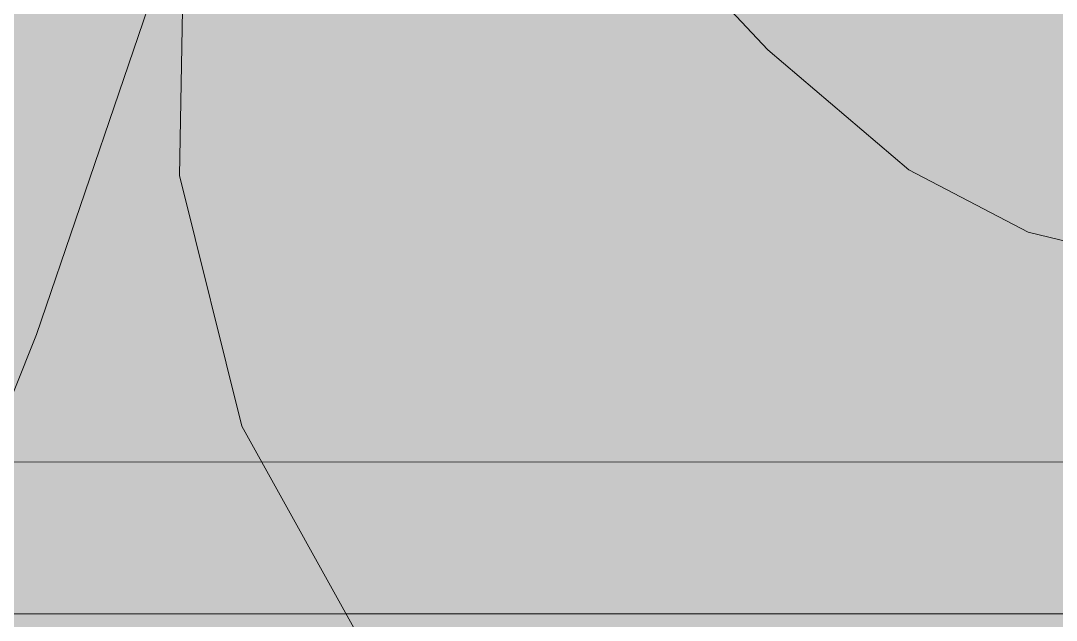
# Model space of a CAD drawing. Header units: millimetres. Extents: x -146962 to 322503, y -183624 to 284367.
# Drawn here: x 84179 to 87005, y 29381 to 31018 of the extents above; entities that cross this region are included whole.
import ezdxf

# ---------------------------------------------------------------- set-up
doc = ezdxf.new("R2010")
doc.units = ezdxf.units.MM
doc.layers.add('06_部屋の色', color=8, linetype='Continuous', lineweight=0)
doc.layers.add('30_敷地・外構', color=8, linetype='Continuous', lineweight=9)

msp = doc.modelspace()

# ---------------------------------------------------------------- hatches: boundary and pattern name
at = {"layer": '06_部屋の色', "true_color": 0xdde9cf}
msp.add_hatch(color=8, dxfattribs=at).paths.add_polyline_path([(83510.2, 29400.8), (83510.3, 31670.6), (83754.2, 32064.6), (83999.1, 32458.1), (84244.9, 32850.9), (84491.7, 33243.1), (84739.4, 33634.8), (84988.1, 34025.8), (85237.8, 34416.3), (85488.3, 34806.1), (85739.9, 35195.3), (85992.4, 35583.9), (86245.8, 35971.8), (86500.2, 36359.2), (86755.5, 36745.9), (87011.8, 37132), (87269, 37517.5), (87527.2, 37902.4), (87786.3, 38286.6), (88046.3, 38670.2), (88307.2, 39053.2), (88569.1, 39435.5), (88832, 39817.2), (89095.7, 40198.2), (89360.4, 40578.6), (89626, 40958.3), (89892.5, 41337.4), (90160, 41715.9), (90428.4, 42093.7), (90697.7, 42470.8), (90967.9, 42847.3), (91239, 43223.1), (91511.1, 43598.3), (91784.1, 43972.8), (92058, 44346.6), (92332.7, 44719.7), (92608.4, 45092.2), (92885.1, 45464), (93162.6, 45835.2), (93441, 46205.6), (93720.3, 46575.4), (94000.5, 46944.5), (94281.7, 47312.9), (94563.7, 47680.6), (94846.6, 48047.7), (95130.4, 48414), (95415.1, 48779.7), (95700.7, 49144.6), (95987.2, 49508.9), (96274.5, 49872.4), (96562.8, 50235.3), (96851.9, 50597.4), (97142, 50958.9), (97432.9, 51319.6), (97724.6, 51679.7), (98017.3, 52039), (98310.8, 52397.6), (98605.2, 52755.5), (98900.5, 53112.6), (99196.7, 53469.1), (99493.7, 53824.8), (99791.6, 54179.8), (100090.3, 54534), (100389.9, 54887.6), (100690.4, 55240.4), (100991.8, 55592.4), (101293.9, 55943.8), (101597, 56294.4), (101900.9, 56644.2), (102205.6, 56993.3), (102511.3, 57341.7), (102817.7, 57689.3), (103125, 58036.2), (103433.2, 58382.3), (103742.1, 58727.7), (104052, 59072.3), (104362.6, 59416.2), (104674.1, 59759.3), (104986.5, 60101.6), (105299.7, 60443.2), (105613.7, 60784), (105928.5, 61124.1), (106244.2, 61463.4), (106560.7, 61801.9), (106878, 62139.6), (107196.1, 62476.6), (107515.1, 62812.7), (107834.9, 63148.1), (108155.5, 63482.8), (108476.9, 63816.6), (108799.1, 64149.7), (109122.2, 64481.9), (109446, 64813.4), (109770.7, 65144.1), (110096.1, 65474), (110422.4, 65803.1), (110749.4, 66131.4), (111077.3, 66458.9), (111406, 66785.6), (111735.4, 67111.5), (112065.7, 67436.6), (112396.7, 67760.9), (112728.6, 68084.4), (113061.2, 68407.1), (113394.6, 68728.9), (113728.8, 69050), (114063.8, 69370.2), (114399.5, 69689.6), (114736, 70008.2), (115073.4, 70326), (115411.4, 70642.9), (115750.3, 70959.1), (116089.9, 71274.4), (116430.3, 71588.8), (116771.5, 71902.5), (117113.4, 72215.3), (117456.1, 72527.2), (117799.5, 72838.4), (118596.9, 72838.3), (118594.5, 29398.9)])
at = {"layer": '06_部屋の色', "true_color": 0xd0e1c2}
msp.add_hatch(color=8, dxfattribs=at).paths.add_polyline_path([(96795.3, 44800.1), (96995.1, 40900.1), (97594.9, 36900.1), (98994.7, 33400), (100394.5, 30199.9), (100394.5, 29399.9), (83510.2, 29400.8), (83510.3, 31670.6), (83714.7, 32000.8), (84134.5, 32674.5), (84134.5, 32674.5), (84558.1, 33348.1), (84558.1, 33348.1), (84985.6, 34021.8), (84985.6, 34021.8), (85417.2, 34695.5), (85852.8, 35369.1), (85852.8, 35369.1), (86292.4, 36042.8), (86292.4, 36042.8), (86736.1, 36716.4), (86736.1, 36716.4), (87184, 37390.1), (87184, 37390.1), (87636, 38063.8), (88092.1, 38737.4), (88552.4, 39411.1), (89017.2, 40084.7), (89486.2, 40758.4), (89486.2, 40758.4), (89959.4, 41432.1), (89959.4, 41432.1), (90437, 42105.7), (90919.2, 42779.4), (90919.2, 42779.4), (91405.8, 43453), (91896.8, 44126.7), (91896.8, 44126.7), (92392.4, 44800.3), (92392.4, 44800.3), (94845.5, 47200.2)])
at = {"layer": '30_敷地・外構', "true_color": 0xcfe3ef}
for points in [[(92139, 44962.4), (92351.6, 45249.5), (92564.8, 45536.3), (92778.4, 45822.7), (92992.7, 46108.6), (93207.4, 46394.2), (93422.7, 46679.3), (93638.5, 46964), (93854.9, 47248.4), (94071.8, 47532.3), (94289.2, 47815.8), (94507.2, 48099), (94725.7, 48381.7), (94944.7, 48663.9), (95164.2, 48945.8), (95384.3, 49227.3), (95604.9, 49508.4), (95826.1, 49789), (96047.7, 50069.2), (96269.9, 50349), (96492.6, 50628.4), (96715.8, 50907.4), (96939.6, 51185.9), (97163.9, 51464.1), (97388.7, 51741.8), (97614, 52019.1), (97839.9, 52295.9), (98066.2, 52572.4), (98293.1, 52848.4), (98520.5, 53124), (98748.4, 53399.2), (98976.9, 53673.9), (99205.8, 53948.2), (99435.3, 54222.1), (99665.2, 54495.5), (99895.7, 54768.5), (100126.7, 55041.1), (100358.2, 55313.2), (100590.3, 55584.9), (100822.8, 55856.2), (101055.8, 56127), (101289.4, 56397.4), (101523.4, 56667.4), (101758, 56936.9), (101993.1, 57206), (102228.7, 57474.6), (102464.7, 57742.8), (102701.3, 58010.6), (102938.4, 58277.9), (103176, 58544.7), (103414.1, 58811.1), (103652.6, 59077.1), (103891.7, 59342.6), (104131.3, 59607.7), (104371.4, 59872.3), (104612, 60136.5), (104853, 60400.2), (105094.6, 60663.4), (105336.7, 60926.2), (105579.2, 61188.6), (105822.3, 61450.5), (106065.8, 61711.9), (106309.8, 61972.9), (106554.3, 62233.4), (106799.3, 62493.5), (107044.8, 62753.1), (107290.8, 63012.2), (107537.3, 63270.9), (107784.2, 63529.1), (108031.7, 63786.9), (108279.6, 64044.2), (108528, 64301), (108776.9, 64557.3), (109026.2, 64813.2), (109276.1, 65068.6), (109526.4, 65323.6), (109777.2, 65578.1), (110028.5, 65832.1), (110280.2, 66085.6), (110532.5, 66338.7), (110785.2, 66591.3), (111038.3, 66843.4), (111292, 67095), (111546.1, 67346.2), (111800.7, 67596.8), (112055.8, 67847.1), (112311.3, 68096.8), (112567.3, 68346), (112823.8, 68594.8), (113080.7, 68843.1), (113338.1, 69090.9), (113596, 69338.2), (113854.3, 69585), (114113.1, 69831.4), (114372.4, 70077.2), (114632.1, 70322.6), (114892.2, 70567.5), (115152.9, 70811.9), (115414, 71055.8), (115675.5, 71299.2), (115937.5, 71542.1), (116200, 71784.5), (116462.9, 72026.5), (116726.3, 72267.9), (116990.1, 72508.9), (117254.2, 72749.1), (117287.8, 72712.1), (117624.3, 72342.3), (117658, 72305.3), (117394.3, 72065.4), (117131.3, 71825.3), (116868.8, 71584.6), (116606.7, 71343.4), (116345.1, 71101.7), (116083.9, 70859.6), (115823.1, 70616.9), (115562.9, 70373.8), (115303.1, 70130.2), (115043.7, 69886.1), (114784.8, 69641.5), (114526.4, 69396.4), (114268.4, 69150.8), (114010.9, 68904.8), (113753.8, 68658.2), (113497.2, 68411.2), (113241.1, 68163.7), (112985.5, 67915.7), (112730.3, 67667.3), (112475.5, 67418.3), (112221.3, 67168.9), (111967.5, 66919), (111714.2, 66668.7), (111461.3, 66417.8), (111208.9, 66166.5), (110957, 65914.7), (110705.6, 65662.4), (110454.6, 65409.7), (110204.1, 65156.5), (109954.1, 64902.8), (109704.6, 64648.7), (109455.5, 64394.1), (109207, 64139), (108958.9, 63883.4), (108711.2, 63627.4), (108464.1, 63371), (108217.5, 63114), (107971.3, 62856.6), (107725.6, 62598.8), (107480.4, 62340.4), (107235.7, 62081.6), (106991.4, 61822.4), (106747.7, 61562.7), (106504.4, 61302.5), (106261.7, 61041.9), (106019.4, 60780.9), (105777.6, 60519.3), (105536.3, 60257.4), (105295.5, 59994.9), (105055.2, 59732.1), (104815.4, 59468.7), (104576.1, 59204.9), (104337.2, 58940.7), (104098.9, 58676), (103861.1, 58410.9), (103623.7, 58145.3), (103386.9, 57879.3), (103150.6, 57612.9), (102914.7, 57345.9), (102679.4, 57078.6), (102444.6, 56810.8), (102210.2, 56542.6), (101976.4, 56273.9), (101743.1, 56004.8), (101510.3, 55735.3), (101278, 55465.3), (101046.2, 55194.9), (100814.9, 54924), (100584.1, 54652.7), (100353.8, 54381), (100124.1, 54108.9), (99894.8, 53836.3), (99666.1, 53563.3), (99437.8, 53289.8), (99210.1, 53016), (98982.9, 52741.7), (98756.3, 52467), (98530.1, 52191.8), (98304.4, 51916.3), (98079.3, 51640.3), (97854.7, 51363.8), (97630.6, 51087), (97407, 50809.8), (97184, 50532.1), (96961.4, 50254), (96739.4, 49975.5), (96517.9, 49696.6), (96297, 49417.2), (96076.5, 49137.5), (95856.6, 48857.3), (95637.2, 48576.7), (95418.4, 48295.7), (95200.1, 48014.3), (94982.3, 47732.5), (94765, 47450.3), (94548.2, 47167.6), (94332, 46884.6), (94116.4, 46601.2), (93901.2, 46317.3), (93686.6, 46033.1), (93472.5, 45748.4), (93259, 45463.4), (93046, 45177.9), (92833.5, 44892.1), (92621.6, 44605.8), (92410.2, 44319.2), (92199.3, 44032.1), (91989, 43744.7), (91779.2, 43456.8), (91570, 43168.6), (91361.3, 42880), (91153.1, 42591), (90945.5, 42301.6), (90738.4, 42011.8), (90531.9, 41721.6), (90325.9, 41431.1), (90120.5, 41140.1), (89915.6, 40848.8), (89711.3, 40557), (89507.5, 40264.9), (89304.2, 39972.5), (89101.5, 39679.6), (88899.4, 39386.3), (88697.8, 39092.7), (88496.8, 38798.7), (88296.3, 38504.3), (88096.3, 38209.6), (87897, 37914.4), (87698.1, 37618.9), (87499.9, 37323.1), (87302.1, 37026.8), (87105, 36730.2), (86908.4, 36433.2), (86712.3, 36135.8), (86516.8, 35838.1), (86321.9, 35540), (86127.6, 35241.6), (85933.7, 34942.7), (85770.6, 34704.5), (84221.2, 30160.7), (84158.8, 30003.7), (83987.3, 29575.1), (83930.2, 29432.3), (83873, 29289.4), (83826.6, 29308), (83362.4, 29493.7), (83315.9, 29512.3), (83487.4, 29940.8), (83544.5, 30083.7), (83601.7, 30226.5), (83653.6, 30355.2), (85206.1, 34907.7), (85430, 35268.7), (85624.5, 35568.5), (85819.4, 35867.9), (86015, 36166.9), (86211.1, 36465.6), (86407.8, 36763.9), (86605, 37061.8), (86802.8, 37359.4), (87001.1, 37656.6), (87200, 37953.4), (87399.5, 38249.8), (87599.5, 38545.9), (87800, 38841.6), (88001.2, 39136.9), (88202.8, 39431.8), (88405.1, 39726.4), (88607.9, 40020.6), (88811.2, 40314.4), (89015.1, 40607.8), (89219.5, 40900.8), (89424.5, 41193.5), (89630, 41485.7), (89836.1, 41777.6), (90042.7, 42069.1), (90249.9, 42360.2), (90457.6, 42650.9), (90665.9, 42941.2), (90874.7, 43231.1), (91084.1, 43520.6), (91294, 43809.8), (91504.4, 44098.5), (91715.4, 44386.9), (91926.9, 44674.8)], [(86356.1, 35390.7), (86661.5, 35317.3), (86722.7, 35140.7), (86177.3, 34630.7), (85806, 34152.8), (85563, 33677.4), (85428.4, 33153.2), (85428, 32611.6), (85517.5, 32083.6), (85694.6, 31580.7), (85900, 31276.1), (86217.9, 30938.2), (86602, 30610.7), (86927.9, 30440.6), (87540.8, 30292.3), (88182, 30228.1), (88713.3, 30306), (89057.9, 30437.2), (89447, 30676.8), (89887.1, 31044.7), (90333.4, 31675), (90819.6, 31805.4), (91276.7, 31792.1), (91623.8, 31933.7), (91802.1, 32119.1), (91924.6, 32380.4), (92009.7, 32705.4), (92094.7, 32790.4), (92376.7, 32756.2), (92754.7, 32687), (93094.7, 32715.3), (93224.7, 32667.8), (93300.9, 32464), (93364.6, 32060.3), (93548.8, 31812.4), (93787.1, 31631.1), (94069.6, 31519), (94381.3, 31511.9), (94525, 31445.2), (94587.1, 31037.7), (94594.1, 30039), (94514.5, 29873.6), (90525.8, 29812.9), (83928.7, 29812.5), (83794.1, 29911.7), (83754.6, 31000.8), (84206.7, 32754.5), (85744, 35113.2)]]:
    msp.add_hatch(color=8, dxfattribs=at).paths.add_polyline_path(points)
at = {"layer": '30_敷地・外構', "true_color": 0xcfe0b8}
msp.add_hatch(color=8, dxfattribs=at).paths.add_polyline_path([(86305, 33412.8), (86988.9, 33583.3), (87693.6, 33571), (88371.2, 33376.7), (88975.4, 33013.7), (89465, 32506.6), (89806.7, 31890.2), (89977.2, 31206.3), (89964.9, 30501.5), (89770.6, 29824), (89407.6, 29219.8), (88900.6, 28730.2), (88284.1, 28388.5), (87600.2, 28218), (86895.5, 28230.3), (86217.9, 28424.6), (85613.8, 28787.6), (85124.1, 29294.6), (84782.4, 29911.1), (84611.9, 30595), (84624.2, 31299.7), (84818.5, 31977.3), (85181.5, 32581.4), (85688.5, 33071)])
at = {"layer": '30_敷地・外構', "true_color": 0x8a6a4a}
for points in [[(82227.3, 29483.6), (82227.3, 29491.1), (82227.3, 29498.6), (82227.3, 29506.1), (82227.3, 29513.6), (82227.3, 29521.1), (82227.3, 29528.6), (82227.3, 29536.1), (82227.3, 29543.6), (85245.4, 29543.4), (88263.5, 29543.2), (91281.6, 29543), (94299.7, 29542.8), (97317.8, 29542.6), (100335.9, 29542.5), (103354, 29542.3), (106372.1, 29542.1), (109390.2, 29541.9), (112408.3, 29541.7), (115426.4, 29541.5), (118444.5, 29541.3), (118444.5, 29533.8), (118444.5, 29526.3), (118444.5, 29518.8), (118444.5, 29511.3), (118444.5, 29503.8), (118444.5, 29496.3), (118444.5, 29488.8), (118444.5, 29481.3), (118444.5, 29473.8), (118444.5, 29466.3), (118444.5, 29451.3), (115426.4, 29451.5), (109390.2, 29451.9), (106372.1, 29452.1), (103354, 29452.3), (100335.9, 29452.5), (97317.8, 29452.6), (94299.7, 29452.8), (91281.6, 29453), (88263.5, 29453.2), (85245.4, 29453.4), (82227.3, 29453.6), (82227.3, 29461.1), (82227.3, 29468.6), (82227.3, 29476.1)], [(84019.1, 29498.5), (84019.1, 29506), (84019.1, 29513.5), (84019.1, 29521), (84019.1, 29528.5), (84019.1, 29536), (84019.1, 29543.5), (84162.6, 29543.5), (84306.1, 29543.4), (84449.6, 29543.4), (84736.6, 29543.4), (84880.1, 29543.4), (85023.6, 29543.4), (85167.1, 29543.4), (85310.5, 29543.4), (85454, 29543.4), (85597.5, 29543.4), (85741, 29543.4), (85741, 29535.9), (85741, 29528.4), (85741, 29520.9), (85741, 29513.4), (85741, 29505.9), (85741, 29490.9), (85741, 29483.4), (85741, 29468.4), (85741, 29460.9), (85741, 29453.4), (85597.5, 29453.4), (85454, 29453.4), (85310.5, 29453.4), (85167, 29453.4), (85023.6, 29453.4), (84880.1, 29453.4), (84736.6, 29453.4), (84593.1, 29453.4), (84306.1, 29453.4), (84162.6, 29453.5), (84019.1, 29453.5), (84019.1, 29461), (84019.1, 29468.5), (84019.1, 29476), (84019.1, 29483.5), (84019.1, 29491)], [(84244.4, 29535.9), (84246.9, 29535.9), (84261.9, 29535.9), (84264.4, 29535.9), (84266.9, 29535.9), (84269.4, 29535.9), (84269.4, 29529.7), (84269.4, 29523.4), (84269.4, 29517.2), (84269.4, 29510.9), (84269.4, 29504.7), (84269.4, 29498.4), (84269.4, 29492.2), (84269.4, 29485.9), (84269.4, 29479.7), (84269.4, 29473.4), (84269.4, 29460.9), (84266.9, 29460.9), (84264.4, 29460.9), (84261.9, 29460.9), (84259.4, 29460.9), (84256.9, 29460.9), (84254.4, 29460.9), (84251.9, 29460.9), (84249.4, 29460.9), (84246.9, 29460.9), (84244.4, 29460.9), (84241.9, 29460.9), (84239.4, 29460.9), (84239.4, 29467.2), (84239.4, 29473.5), (84239.4, 29479.7), (84239.4, 29486), (84239.4, 29492.2), (84239.4, 29498.5), (84239.4, 29504.7), (84239.4, 29517.2), (84239.4, 29523.5), (84239.4, 29529.7), (84239.4, 29535.9), (84241.9, 29535.9)], [(84372, 29535.9), (84374.5, 29535.9), (84377, 29535.9), (84379.5, 29535.9), (84384.5, 29535.9), (84387, 29535.9), (84389.5, 29535.9), (84392, 29535.9), (84394.5, 29535.9), (84394.5, 29529.7), (84394.5, 29523.4), (84394.5, 29517.2), (84394.5, 29510.9), (84394.5, 29504.7), (84394.5, 29485.9), (84394.5, 29479.7), (84394.5, 29473.4), (84394.5, 29460.9), (84392, 29460.9), (84389.5, 29460.9), (84387, 29460.9), (84384.5, 29460.9), (84382, 29460.9), (84379.5, 29460.9), (84377, 29460.9), (84374.5, 29460.9), (84372, 29460.9), (84369.5, 29460.9), (84367, 29460.9), (84364.5, 29460.9), (84364.5, 29467.2), (84364.5, 29473.4), (84364.5, 29479.7), (84364.5, 29485.9), (84364.5, 29492.2), (84364.5, 29498.4), (84364.5, 29504.7), (84364.5, 29510.9), (84364.5, 29517.2), (84364.5, 29523.4), (84364.5, 29529.7), (84364.5, 29535.9), (84367, 29535.9), (84369.5, 29535.9)], [(84497.2, 29535.9), (84499.7, 29535.9), (84502.2, 29535.9), (84504.7, 29535.9), (84507.2, 29535.9), (84509.7, 29535.9), (84512.2, 29535.9), (84514.7, 29535.9), (84517.2, 29535.9), (84519.7, 29535.9), (84519.7, 29517.2), (84519.7, 29510.9), (84519.7, 29504.7), (84519.7, 29498.4), (84519.7, 29479.7), (84519.7, 29473.4), (84519.7, 29460.9), (84517.2, 29460.9), (84514.7, 29460.9), (84512.2, 29460.9), (84509.7, 29460.9), (84507.2, 29460.9), (84502.2, 29460.9), (84499.7, 29460.9), (84497.2, 29460.9), (84489.7, 29460.9), (84489.7, 29467.2), (84489.7, 29473.4), (84489.7, 29492.2), (84489.7, 29498.4), (84489.7, 29504.7), (84489.7, 29510.9), (84489.7, 29517.2), (84489.7, 29523.4), (84489.7, 29529.7), (84489.7, 29535.9), (84492.2, 29535.9), (84494.7, 29535.9)], [(84622.3, 29535.9), (84624.8, 29535.9), (84627.3, 29535.9), (84629.8, 29535.9), (84632.3, 29535.9), (84634.8, 29535.9), (84639.8, 29535.9), (84642.3, 29535.9), (84644.8, 29535.9), (84644.8, 29529.7), (84644.8, 29523.4), (84644.8, 29517.2), (84644.8, 29510.9), (84644.8, 29504.7), (84644.8, 29498.4), (84644.8, 29492.2), (84644.8, 29479.7), (84644.8, 29473.4), (84644.8, 29467.2), (84644.8, 29460.9), (84642.3, 29460.9), (84639.8, 29460.9), (84637.3, 29460.9), (84634.8, 29460.9), (84632.3, 29460.9), (84629.8, 29460.9), (84627.3, 29460.9), (84622.3, 29460.9), (84619.8, 29460.9), (84614.8, 29460.9), (84614.8, 29467.2), (84614.8, 29473.4), (84614.8, 29479.7), (84614.8, 29485.9), (84614.8, 29498.4), (84614.8, 29504.7), (84614.8, 29510.9), (84614.8, 29517.2), (84614.8, 29523.4), (84614.8, 29529.7), (84614.8, 29535.9), (84617.3, 29535.9), (84619.8, 29535.9)], [(84747.4, 29535.9), (84749.9, 29535.9), (84752.4, 29535.9), (84754.9, 29535.9), (84757.4, 29535.9), (84759.9, 29535.9), (84762.4, 29535.9), (84764.9, 29535.9), (84769.9, 29535.9), (84769.9, 29529.7), (84769.9, 29523.4), (84769.9, 29510.9), (84769.9, 29504.7), (84769.9, 29498.4), (84769.9, 29492.2), (84769.9, 29485.9), (84769.9, 29467.2), (84769.9, 29460.9), (84759.9, 29460.9), (84757.4, 29460.9), (84754.9, 29460.9), (84752.4, 29460.9), (84749.9, 29460.9), (84747.4, 29460.9), (84739.9, 29460.9), (84739.9, 29473.4), (84739.9, 29479.7), (84739.9, 29485.9), (84739.9, 29492.2), (84739.9, 29510.9), (84739.9, 29517.2), (84739.9, 29523.4), (84739.9, 29535.9)], [(84875.1, 29535.9), (84877.6, 29535.9), (84880.1, 29535.9), (84882.6, 29535.9), (84885.1, 29535.9), (84887.6, 29535.9), (84890.1, 29535.9), (84892.6, 29535.9), (84895.1, 29535.9), (84895.1, 29517.2), (84895.1, 29510.9), (84895.1, 29504.7), (84895.1, 29460.9), (84892.6, 29460.9), (84890.1, 29460.9), (84885.1, 29460.9), (84882.6, 29460.9), (84880.1, 29460.9), (84877.6, 29460.9), (84875.1, 29460.9), (84872.6, 29460.9), (84870.1, 29460.9), (84867.6, 29460.9), (84865.1, 29460.9), (84865.1, 29467.2), (84865.1, 29473.4), (84865.1, 29479.7), (84865.1, 29485.9), (84865.1, 29492.2), (84865.1, 29498.4), (84865.1, 29504.7), (84865.1, 29510.9), (84865.1, 29517.2), (84865.1, 29523.4), (84865.1, 29529.7), (84865.1, 29535.9), (84867.6, 29535.9), (84870.1, 29535.9)], [(85000.2, 29535.9), (85002.7, 29535.9), (85005.2, 29535.9), (85007.7, 29535.9), (85010.2, 29535.9), (85012.7, 29535.9), (85020.2, 29535.9), (85020.2, 29529.7), (85020.2, 29523.4), (85020.2, 29510.9), (85020.2, 29498.4), (85020.2, 29492.2), (85020.2, 29485.9), (85020.2, 29479.7), (85020.2, 29473.4), (85020.2, 29460.9), (85017.7, 29460.9), (85015.2, 29460.9), (85012.7, 29460.9), (85010.2, 29460.9), (85007.7, 29460.9), (85005.2, 29460.9), (85002.7, 29460.9), (85000.2, 29460.9), (84997.7, 29460.9), (84995.2, 29460.9), (84992.7, 29460.9), (84990.2, 29460.9), (84990.2, 29473.4), (84990.2, 29479.7), (84990.2, 29504.7), (84990.2, 29510.9), (84990.2, 29523.4), (84990.2, 29529.7), (84990.2, 29535.9)], [(85122.8, 29535.9), (85125.3, 29535.9), (85127.8, 29535.9), (85130.3, 29535.9), (85132.8, 29535.9), (85135.3, 29535.9), (85137.8, 29535.9), (85140.3, 29535.9), (85142.8, 29535.9), (85145.3, 29535.9), (85145.3, 29510.9), (85145.3, 29504.6), (85145.3, 29498.4), (85145.3, 29492.1), (85145.3, 29485.9), (85145.3, 29479.6), (85145.3, 29473.4), (85145.3, 29460.9), (85142.8, 29460.9), (85140.3, 29460.9), (85137.8, 29460.9), (85135.3, 29460.9), (85132.8, 29460.9), (85130.3, 29460.9), (85127.8, 29460.9), (85125.3, 29460.9), (85122.8, 29460.9), (85120.3, 29460.9), (85115.3, 29460.9), (85115.3, 29467.1), (85115.3, 29473.4), (85115.3, 29479.6), (85115.3, 29485.9), (85115.3, 29492.1), (85115.3, 29498.4), (85115.3, 29504.6), (85115.3, 29523.4), (85115.3, 29529.6), (85115.3, 29535.9), (85117.8, 29535.9), (85120.3, 29535.9)], [(85250.5, 29535.9), (85253, 29535.9), (85255.5, 29535.9), (85258, 29535.9), (85260.5, 29535.9), (85263, 29535.9), (85265.5, 29535.9), (85268, 29535.9), (85270.5, 29535.9), (85270.5, 29529.6), (85270.5, 29523.4), (85270.5, 29510.9), (85270.5, 29504.6), (85270.5, 29498.4), (85270.5, 29492.1), (85270.5, 29485.9), (85270.5, 29479.6), (85270.5, 29473.4), (85270.5, 29467.1), (85270.5, 29460.9), (85268, 29460.9), (85265.5, 29460.9), (85263, 29460.9), (85260.5, 29460.9), (85258, 29460.9), (85255.5, 29460.9), (85253, 29460.9), (85250.5, 29460.9), (85248, 29460.9), (85245.5, 29460.9), (85243, 29460.9), (85240.5, 29460.9), (85240.5, 29467.1), (85240.5, 29473.4), (85240.5, 29479.6), (85240.5, 29485.9), (85240.5, 29492.1), (85240.5, 29504.6), (85240.5, 29510.9), (85240.5, 29523.4), (85240.5, 29529.6), (85240.5, 29535.9), (85243, 29535.9), (85245.5, 29535.9)], [(85370.6, 29535.9), (85373.1, 29535.9), (85375.6, 29535.9), (85378.1, 29535.9), (85380.6, 29535.9), (85383.1, 29535.9), (85385.6, 29535.9), (85388.1, 29535.9), (85390.6, 29535.9), (85395.6, 29535.9), (85395.6, 29529.6), (85395.6, 29523.4), (85395.6, 29517.1), (85395.6, 29510.9), (85395.6, 29504.6), (85395.6, 29492.1), (85395.6, 29485.9), (85395.6, 29479.6), (85395.6, 29473.4), (85395.6, 29460.9), (85393.1, 29460.9), (85390.6, 29460.9), (85388.1, 29460.9), (85385.6, 29460.9), (85383.1, 29460.9), (85378.1, 29460.9), (85375.6, 29460.9), (85373.1, 29460.9), (85365.6, 29460.9), (85365.6, 29467.1), (85365.6, 29473.4), (85365.6, 29479.6), (85365.6, 29492.1), (85365.6, 29498.4), (85365.6, 29504.6), (85365.6, 29517.1), (85365.6, 29523.4), (85365.6, 29535.9)], [(85498.2, 29535.9), (85500.7, 29535.9), (85503.2, 29535.9), (85505.7, 29535.9), (85508.2, 29535.9), (85510.7, 29535.9), (85513.2, 29535.9), (85515.7, 29535.9), (85518.2, 29535.9), (85520.7, 29535.9), (85520.7, 29529.6), (85520.7, 29523.4), (85520.7, 29510.9), (85520.7, 29504.6), (85520.7, 29498.4), (85520.7, 29492.1), (85520.7, 29485.9), (85520.7, 29479.6), (85520.7, 29473.4), (85520.7, 29460.9), (85515.7, 29460.9), (85510.7, 29460.9), (85508.2, 29460.9), (85505.7, 29460.9), (85503.2, 29460.9), (85500.7, 29460.9), (85498.2, 29460.9), (85495.7, 29460.9), (85490.7, 29460.9), (85490.7, 29535.9), (85493.2, 29535.9)], [(85623.4, 29535.9), (85625.9, 29535.9), (85628.4, 29535.9), (85630.9, 29535.9), (85633.4, 29535.9), (85635.9, 29535.9), (85638.4, 29535.9), (85640.9, 29535.9), (85643.4, 29535.9), (85645.9, 29535.9), (85645.9, 29523.4), (85645.9, 29517.1), (85645.9, 29510.9), (85645.9, 29504.6), (85645.9, 29498.4), (85645.9, 29492.1), (85645.9, 29485.9), (85645.9, 29479.6), (85645.9, 29473.4), (85645.9, 29460.9), (85640.9, 29460.9), (85638.4, 29460.9), (85635.9, 29460.9), (85633.4, 29460.9), (85630.9, 29460.9), (85620.9, 29460.9), (85618.4, 29460.9), (85615.9, 29460.9), (85615.9, 29467.1), (85615.9, 29485.9), (85615.9, 29492.1), (85615.9, 29498.4), (85615.9, 29510.9), (85615.9, 29529.6), (85615.9, 29535.9), (85618.4, 29535.9), (85620.9, 29535.9)], [(85741, 29535.9), (85741, 29543.4), (85748.5, 29543.4), (85756, 29543.4), (85763.5, 29543.4), (85771, 29543.4), (85778.5, 29543.4), (85786, 29543.4), (85793.5, 29543.4), (85801, 29543.4), (85808.5, 29543.4), (85816, 29543.4), (85823.5, 29543.4), (85831, 29543.4), (85831, 29535.9), (85831, 29528.4), (85831, 29513.4), (85831, 29505.9), (85831, 29498.4), (85831, 29490.9), (85831, 29483.4), (85831, 29475.9), (85831, 29468.4), (85831, 29453.4), (85823.5, 29453.4), (85816, 29453.4), (85808.5, 29453.4), (85801, 29453.4), (85793.5, 29453.4), (85786, 29453.4), (85778.5, 29453.4), (85771, 29453.4), (85756, 29453.4), (85748.5, 29453.4), (85741, 29453.4), (85741, 29460.9), (85741, 29468.4), (85741, 29475.9), (85741, 29490.9), (85741, 29498.4), (85741, 29513.4), (85741, 29520.9)], [(85831, 29483.4), (85831, 29490.9), (85831, 29498.4), (85831, 29505.9), (85831, 29520.9), (85831, 29528.4), (85831, 29535.9), (85831, 29543.4), (85974.5, 29543.3), (86118, 29543.3), (86261.5, 29543.3), (86405, 29543.3), (86548.4, 29543.3), (86691.9, 29543.3), (86835.4, 29543.3), (86978.9, 29543.3), (87122.4, 29543.3), (87265.9, 29543.3), (87409.4, 29543.3), (87552.9, 29543.2), (87552.9, 29535.7), (87552.9, 29520.7), (87552.9, 29513.2), (87552.9, 29505.7), (87552.9, 29498.2), (87552.9, 29490.7), (87552.9, 29483.2), (87552.9, 29475.7), (87552.9, 29468.2), (87552.9, 29453.2), (87409.4, 29453.3), (87265.9, 29453.3), (87122.4, 29453.3), (86978.9, 29453.3), (86835.4, 29453.3), (86691.9, 29453.3), (86548.4, 29453.3), (86405, 29453.3), (86261.5, 29453.3), (85974.5, 29453.3), (85831, 29453.4), (85831, 29460.9), (85831, 29468.4), (85831, 29475.9)], [(85933.6, 29535.8), (85936.1, 29535.8), (85938.6, 29535.8), (85941.1, 29535.8), (85956.1, 29535.8), (85956.1, 29529.6), (85956.1, 29523.3), (85956.1, 29517.1), (85956.1, 29510.8), (85956.1, 29498.3), (85956.1, 29492.1), (85956.1, 29479.6), (85956.1, 29473.3), (85956.1, 29460.8), (85951.1, 29460.8), (85948.6, 29460.8), (85946.1, 29460.8), (85943.6, 29460.8), (85938.6, 29460.8), (85936.1, 29460.8), (85933.6, 29460.8), (85931.1, 29460.8), (85926.1, 29460.8), (85926.1, 29467.1), (85926.1, 29473.3), (85926.1, 29479.6), (85926.1, 29485.8), (85926.1, 29492.1), (85926.1, 29504.6), (85926.1, 29510.8), (85926.1, 29517.1), (85926.1, 29529.6), (85926.1, 29535.8)], [(86053.8, 29535.8), (86056.3, 29535.8), (86058.8, 29535.8), (86063.8, 29535.8), (86066.3, 29535.8), (86073.8, 29535.8), (86076.3, 29535.8), (86078.8, 29535.8), (86081.3, 29535.8), (86081.3, 29467.1), (86081.3, 29460.8), (86078.8, 29460.8), (86076.3, 29460.8), (86073.8, 29460.8), (86071.3, 29460.8), (86068.8, 29460.8), (86066.3, 29460.8), (86063.8, 29460.8), (86061.3, 29460.8), (86056.3, 29460.8), (86053.8, 29460.8), (86051.3, 29460.8), (86051.3, 29467.1), (86051.3, 29485.8), (86051.3, 29492.1), (86051.3, 29498.3), (86051.3, 29510.8), (86051.3, 29529.6), (86051.3, 29535.8)], [(86183.9, 29535.8), (86186.4, 29535.8), (86188.9, 29535.8), (86193.9, 29535.8), (86196.4, 29535.8), (86198.9, 29535.8), (86201.4, 29535.8), (86203.9, 29535.8), (86206.4, 29535.8), (86206.4, 29529.6), (86206.4, 29523.3), (86206.4, 29517.1), (86206.4, 29510.8), (86206.4, 29504.6), (86206.4, 29492.1), (86206.4, 29485.8), (86206.4, 29479.6), (86206.4, 29473.3), (86206.4, 29467.1), (86206.4, 29460.8), (86203.9, 29460.8), (86201.4, 29460.8), (86198.9, 29460.8), (86196.4, 29460.8), (86193.9, 29460.8), (86188.9, 29460.8), (86186.4, 29460.8), (86183.9, 29460.8), (86181.4, 29460.8), (86178.9, 29460.8), (86176.4, 29460.8), (86176.4, 29467.1), (86176.4, 29473.3), (86176.4, 29479.6), (86176.4, 29485.8), (86176.4, 29498.3), (86176.4, 29504.6), (86176.4, 29510.8), (86176.4, 29535.8), (86178.9, 29535.8), (86181.4, 29535.8)], [(86309, 29535.8), (86311.5, 29535.8), (86314, 29535.8), (86316.5, 29535.8), (86319, 29535.8), (86321.5, 29535.8), (86331.5, 29535.8), (86331.5, 29523.3), (86331.5, 29517.1), (86331.5, 29510.8), (86331.5, 29504.6), (86331.5, 29479.6), (86331.5, 29473.3), (86331.5, 29460.8), (86329, 29460.8), (86326.5, 29460.8), (86324, 29460.8), (86316.5, 29460.8), (86314, 29460.8), (86311.5, 29460.8), (86309, 29460.8), (86306.5, 29460.8), (86304, 29460.8), (86301.5, 29460.8), (86301.5, 29467.1), (86301.5, 29473.3), (86301.5, 29479.6), (86301.5, 29485.8), (86301.5, 29492.1), (86301.5, 29498.3), (86301.5, 29504.6), (86301.5, 29510.8), (86301.5, 29517.1), (86301.5, 29523.3), (86301.5, 29529.6), (86301.5, 29535.8), (86304, 29535.8), (86306.5, 29535.8)], [(86431.7, 29535.8), (86434.2, 29535.8), (86439.2, 29535.8), (86441.7, 29535.8), (86444.2, 29535.8), (86446.7, 29535.8), (86449.2, 29535.8), (86451.7, 29535.8), (86454.2, 29535.8), (86456.7, 29535.8), (86456.7, 29529.6), (86456.7, 29523.3), (86456.7, 29517.1), (86456.7, 29510.8), (86456.7, 29504.6), (86456.7, 29498.3), (86456.7, 29492.1), (86456.7, 29479.6), (86456.7, 29473.3), (86456.7, 29460.8), (86454.2, 29460.8), (86451.7, 29460.8), (86446.7, 29460.8), (86444.2, 29460.8), (86441.7, 29460.8), (86439.2, 29460.8), (86436.7, 29460.8), (86426.7, 29460.8), (86426.7, 29473.3), (86426.7, 29479.6), (86426.7, 29485.8), (86426.7, 29492.1), (86426.7, 29498.3), (86426.7, 29504.6), (86426.7, 29510.8), (86426.7, 29517.1), (86426.7, 29523.3), (86426.7, 29535.8), (86429.2, 29535.8)], [(86561.8, 29535.8), (86564.3, 29535.8), (86569.3, 29535.8), (86571.8, 29535.8), (86574.3, 29535.8), (86576.8, 29535.8), (86579.3, 29535.8), (86581.8, 29535.8), (86581.8, 29529.6), (86581.8, 29510.8), (86581.8, 29504.6), (86581.8, 29492.1), (86581.8, 29485.8), (86581.8, 29479.6), (86581.8, 29467.1), (86581.8, 29460.8), (86571.8, 29460.8), (86569.3, 29460.8), (86566.8, 29460.8), (86564.3, 29460.8), (86561.8, 29460.8), (86559.3, 29460.8), (86551.8, 29460.8), (86551.8, 29467.1), (86551.8, 29473.3), (86551.8, 29479.6), (86551.8, 29485.8), (86551.8, 29492.1), (86551.8, 29523.3), (86551.8, 29529.6), (86551.8, 29535.8), (86554.3, 29535.8)], [(86681.9, 29535.8), (86684.4, 29535.8), (86686.9, 29535.8), (86689.4, 29535.8), (86699.4, 29535.8), (86701.9, 29535.8), (86706.9, 29535.8), (86706.9, 29529.5), (86706.9, 29523.3), (86706.9, 29517), (86706.9, 29510.8), (86706.9, 29498.3), (86706.9, 29492), (86706.9, 29473.3), (86706.9, 29460.8), (86704.4, 29460.8), (86701.9, 29460.8), (86699.4, 29460.8), (86696.9, 29460.8), (86694.4, 29460.8), (86686.9, 29460.8), (86684.4, 29460.8), (86681.9, 29460.8), (86679.4, 29460.8), (86676.9, 29460.8), (86676.9, 29467.1), (86676.9, 29479.6), (86676.9, 29485.8), (86676.9, 29492.1), (86676.9, 29498.3), (86676.9, 29510.8), (86676.9, 29523.3), (86676.9, 29529.6), (86676.9, 29535.8)], [(86809.6, 29535.8), (86812.1, 29535.8), (86814.6, 29535.8), (86817.1, 29535.8), (86822.1, 29535.8), (86824.6, 29535.8), (86827.1, 29535.8), (86829.6, 29535.8), (86832.1, 29535.8), (86832.1, 29523.3), (86832.1, 29517), (86832.1, 29510.8), (86832.1, 29504.5), (86832.1, 29492), (86832.1, 29485.8), (86832.1, 29479.5), (86832.1, 29473.3), (86832.1, 29460.8), (86829.6, 29460.8), (86827.1, 29460.8), (86824.6, 29460.8), (86822.1, 29460.8), (86819.6, 29460.8), (86817.1, 29460.8), (86814.6, 29460.8), (86812.1, 29460.8), (86809.6, 29460.8), (86807.1, 29460.8), (86804.6, 29460.8), (86802.1, 29460.8), (86802.1, 29467), (86802.1, 29473.3), (86802.1, 29479.5), (86802.1, 29485.8), (86802.1, 29492), (86802.1, 29498.3), (86802.1, 29504.5), (86802.1, 29510.8), (86802.1, 29517), (86802.1, 29523.3), (86802.1, 29529.5), (86802.1, 29535.8), (86804.6, 29535.8), (86807.1, 29535.8)], [(86937.2, 29535.8), (86939.7, 29535.8), (86942.2, 29535.8), (86944.7, 29535.8), (86947.2, 29535.8), (86949.7, 29535.8), (86952.2, 29535.8), (86954.7, 29535.8), (86957.2, 29535.8), (86957.2, 29529.5), (86957.2, 29523.3), (86957.2, 29517), (86957.2, 29510.8), (86957.2, 29485.8), (86957.2, 29479.5), (86957.2, 29473.3), (86957.2, 29460.8), (86954.7, 29460.8), (86952.2, 29460.8), (86949.7, 29460.8), (86947.2, 29460.8), (86944.7, 29460.8), (86942.2, 29460.8), (86937.2, 29460.8), (86934.7, 29460.8), (86932.2, 29460.8), (86929.7, 29460.8), (86927.2, 29460.8), (86927.2, 29467), (86927.2, 29473.3), (86927.2, 29479.5), (86927.2, 29485.8), (86927.2, 29492), (86927.2, 29498.3), (86927.2, 29510.8), (86927.2, 29517), (86927.2, 29529.5), (86927.2, 29535.8)], [(85751, 29527.5), (85751, 29533.4), (85756.8, 29533.4), (85762.7, 29533.4), (85768.5, 29533.4), (85774.3, 29533.4), (85780.2, 29533.4), (85786, 29533.4), (85791.8, 29533.4), (85797.7, 29533.4), (85803.5, 29533.4), (85809.3, 29533.4), (85815.2, 29533.4), (85821, 29533.4), (85821, 29521.7), (85821, 29510), (85821, 29498.4), (85821, 29492.5), (85821, 29486.7), (85821, 29480.9), (85821, 29475), (85821, 29463.4), (85815.2, 29463.4), (85809.3, 29463.4), (85803.5, 29463.4), (85797.7, 29463.4), (85791.8, 29463.4), (85780.2, 29463.4), (85774.3, 29463.4), (85762.7, 29463.4), (85756.8, 29463.4), (85751, 29463.4), (85751, 29469.2), (85751, 29475), (85751, 29486.7), (85751, 29498.4), (85751, 29504.2), (85751, 29510), (85751, 29515.9), (85751, 29521.7)]]:
    msp.add_hatch(color=8, dxfattribs=at).paths.add_polyline_path(points)
at = {"layer": '30_敷地・外構', "true_color": 0xdccfb6}
msp.add_hatch(color=8, dxfattribs=at).paths.add_polyline_path([(118594.5, 29396.3), (118594.4, 28596.3), (67603, 28599.5), (67603.1, 29399.5)])

# ---------------------------------------------------------------- linework, layer by layer
at = {"layer": '30_敷地・外構'}
for points in [[(118597.6, 85398.9), (118594.5, 29396.3), (55603.1, 29400.2), (55602.4, 41399.1), (85596.4, 85403.7), (118597.6, 85398.9)], [(89915.6, 40848.8), (89711.3, 40557), (89507.5, 40264.9), (89304.2, 39972.5), (89101.5, 39679.6), (88899.4, 39386.3), (88697.8, 39092.7), (88496.8, 38798.7), (88296.3, 38504.3), (88096.3, 38209.6), (87897, 37914.4), (87698.1, 37618.9), (87499.9, 37323.1), (87302.1, 37026.8), (87105, 36730.2), (86908.4, 36433.2), (86712.3, 36135.8), (86516.8, 35838.1), (86321.9, 35540), (86127.6, 35241.6), (85933.7, 34942.7), (85770.6, 34704.5), (84221.2, 30160.7), (84158.8, 30003.7)], [(86356.1, 35390.7), (86661.5, 35317.3), (86722.7, 35140.7), (86177.3, 34630.7), (85806, 34152.8), (85563, 33677.4), (85428.4, 33153.2), (85428, 32611.6), (85517.5, 32083.6), (85694.6, 31580.7), (85900, 31276.1), (86217.9, 30938.2), (86602, 30610.7), (86927.9, 30440.6), (87540.8, 30292.3), (88182, 30228.1), (88713.3, 30306), (89057.9, 30437.2), (89447, 30676.8), (89887.1, 31044.7), (90333.4, 31675), (90819.6, 31805.4)], [(85124.1, 29294.6), (84782.4, 29911.1), (84611.9, 30595), (84624.2, 31299.7), (84818.5, 31977.3), (85181.5, 32581.4), (85688.5, 33071), (86305, 33412.8)], [(90525.8, 29812.9), (83928.7, 29812.5)]]:
    msp.add_lwpolyline(points, dxfattribs=at)

doc.saveas('drawing.dxf')
